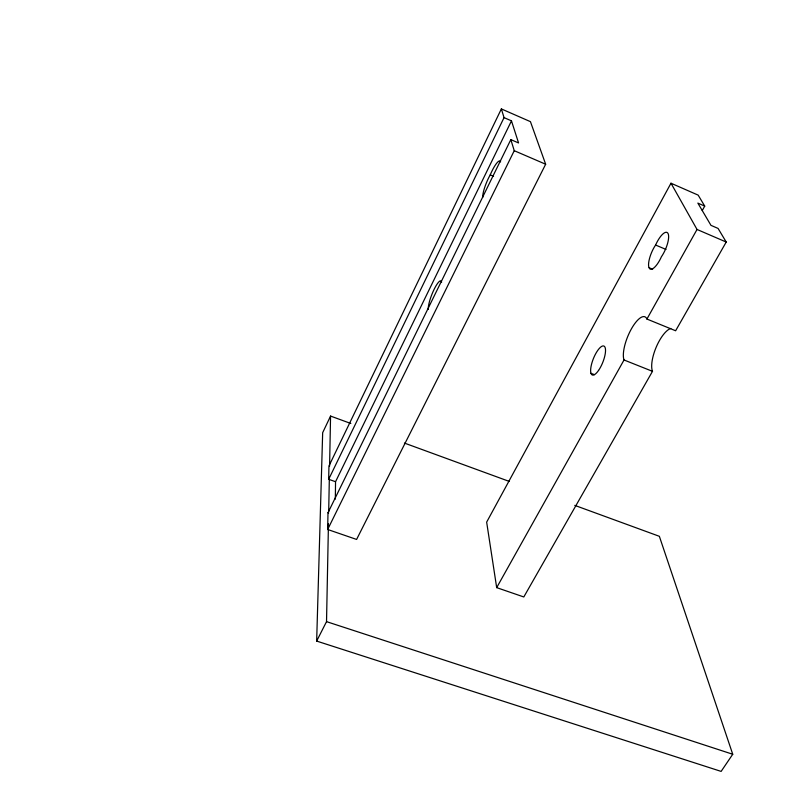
<?xml version="1.0" encoding="UTF-8"?>
<svg xmlns="http://www.w3.org/2000/svg" width="812" height="812" viewBox="0 0 812 812"><rect width="100%" height="100%" fill="white"/><g stroke="black" fill="none" stroke-linecap="round" stroke-linejoin="round"><path stroke-width="1.22" d="M335.336 499.086L335.549 481.719L511.469 120.856L504.049 117.618L501.359 108.92L530.439 121.658L545.654 164.227L356.6 539.442L327.662 529.485L327.997 512.737L510.829 139.613L518.563 142.953L511.469 120.856M574.774 505.379L659.354 536.306L732.739 754.257L721.127 771.4L316.66 641.074L326.525 621.637L328.454 523.74M328.687 511.733L329.317 479.516M329.581 466.189L330.565 416.069L350.814 423.478M335.549 481.719L328.677 479.293L328.951 465.966L501.359 108.92M316.66 641.074L322.668 432.684L330.565 416.069M328.677 479.293L504.049 117.618M327.662 529.485L514.25 150.697L510.829 139.613M702.268 210.531L704.735 206.106L698.168 195.134L670.986 183.218L486.652 522.126L496.68 587.634L523.801 596.962L652.493 371.328A24.573 8.861 -67.6 0 1 656.258 347.049A24.573 8.861 -67.6 0 1 670.803 328.464M500.608 161.892A16.829 3.634 -67.4 0 0 490.235 174.885L489.26 176.64A16.778 3.613 -67.5 0 0 482.704 197.499M496.68 587.634L624.022 359.98A24.715 8.425 -67.7 0 1 631.33 329.012A24.715 8.425 -67.7 0 1 646.92 319.045L697.031 229.461L670.986 183.218M704.735 206.106L697.853 203.101L710.967 225.35L718.082 228.436L726.222 242.047L675.625 330.768L646.92 319.045M655.609 245.041L654.533 246.675A16.24 5.359 -66.5 0 0 648.818 267.128L649.61 268.681A16.24 5.359 -66.5 0 0 660.735 258.236L661.344 256.866A16.281 5.379 -66.4 0 0 668.083 233.562A16.281 5.379 -66.4 0 0 655.609 245.041L666.002 249.446M326.525 621.637L732.739 754.257M327.997 512.737L328.667 512.971M404.427 443.078L509.256 481.414M590.963 373.307L594.374 374.647M624.022 359.98L652.493 371.328M649.153 267.767L652.635 269.229M490.235 174.885L493.564 176.295M514.25 150.697L545.654 164.227M697.031 229.461L726.222 242.047M428.32 309.352A16.108 3.4 -68.5 0 1 434.126 289.336A16.108 3.4 -68.5 0 1 441.606 282.261M598.556 370.424A15.601 5.055 -68.2 0 0 604.28 346.267A15.601 5.055 -68.2 0 0 591.4 364.842A15.601 5.055 -68.2 0 0 598.556 370.424"/></g></svg>
